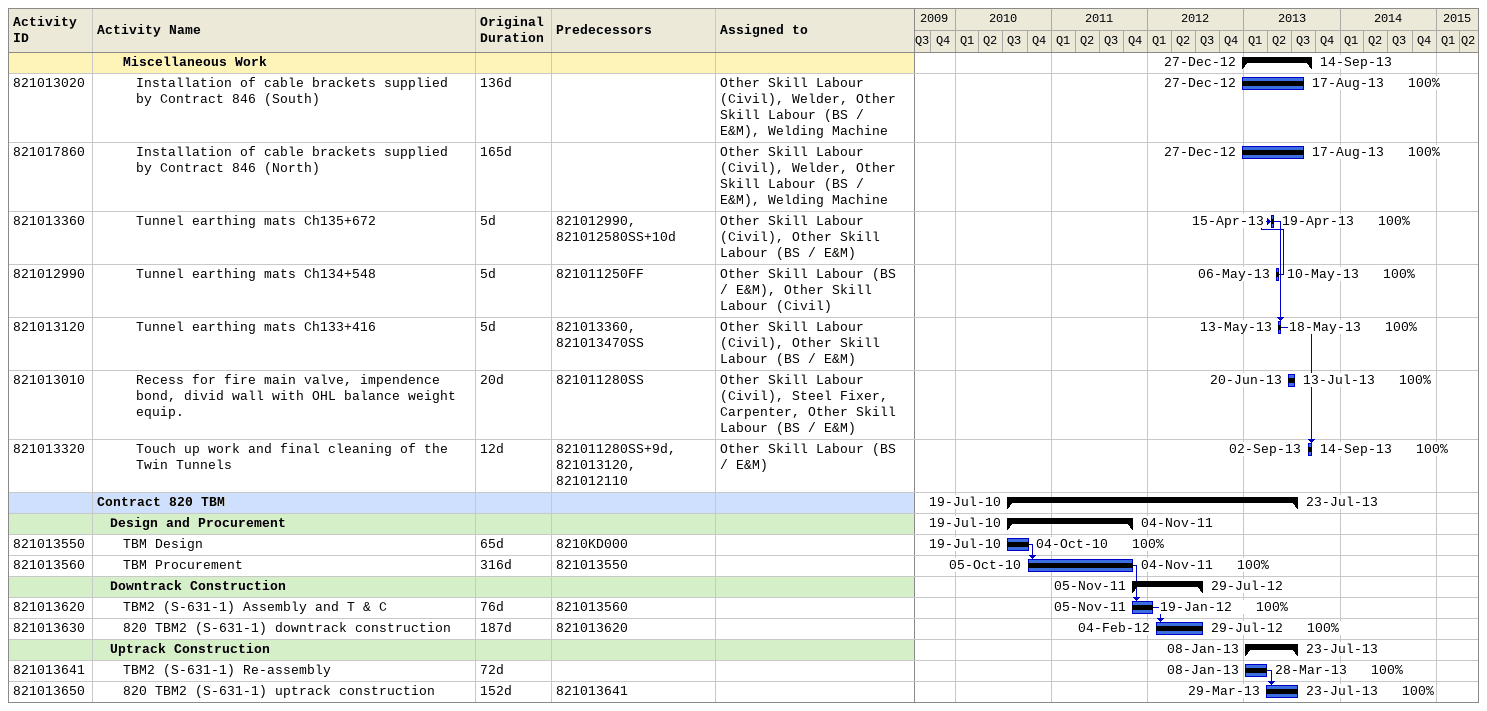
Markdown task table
| ID | Level | Task | Original duration | Start | Finish | Predecessors | Resources | % complete |
|---|---|---|---|---|---|---|---|---|
|  | 3 | **Miscellaneous Work** |  | 2012-12-27 | 2013-09-14 |  |  |  |
| 821013020 | 4 | Installation of cable brackets supplied by Contract 846 (South) | 136d | 2012-12-27 | 2013-08-17 |  | Other Skill Labour (Civil), Welder, Other Skill Labour (BS / E&M), Welding Machine | 100 |
| 821017860 | 4 | Installation of cable brackets supplied by Contract 846 (North) | 165d | 2012-12-27 | 2013-08-17 |  | Other Skill Labour (Civil), Welder, Other Skill Labour (BS / E&M), Welding Machine | 100 |
| 821013360 | 4 | Tunnel earthing mats Ch135+672 | 5d | 2013-04-15 | 2013-04-19 | 821012990, 821012580SS+10d | Other Skill Labour (Civil), Other Skill Labour (BS / E&M) | 100 |
| 821012990 | 4 | Tunnel earthing mats Ch134+548 | 5d | 2013-05-06 | 2013-05-10 | 821011250FF | Other Skill Labour (BS / E&M), Other Skill Labour (Civil) | 100 |
| 821013120 | 4 | Tunnel earthing mats Ch133+416 | 5d | 2013-05-13 | 2013-05-18 | 821013360, 821013470SS | Other Skill Labour (Civil), Other Skill Labour (BS / E&M) | 100 |
| 821013010 | 4 | Recess for fire main valve, impendence bond, divid wall with OHL balance weight equip. | 20d | 2013-06-20 | 2013-07-13 | 821011280SS | Other Skill Labour (Civil), Steel Fixer, Carpenter, Other Skill Labour (BS / E&M) | 100 |
| 821013320 | 4 | Touch up work and final cleaning of the Twin Tunnels | 12d | 2013-09-02 | 2013-09-14 | 821011280SS+9d, 821013120, 821012110 | Other Skill Labour (BS / E&M) | 100 |
|  | 1 | **Contract 820 TBM** |  | 2010-07-19 | 2013-07-23 |  |  |  |
|  | 2 | **Design and Procurement** |  | 2010-07-19 | 2011-11-04 |  |  |  |
| 821013550 | 3 | TBM Design | 65d | 2010-07-19 | 2010-10-04 | 8210KD000 |  | 100 |
| 821013560 | 3 | TBM Procurement | 316d | 2010-10-05 | 2011-11-04 | 821013550 |  | 100 |
|  | 2 | **Downtrack Construction** |  | 2011-11-05 | 2012-07-29 |  |  |  |
| 821013620 | 3 | TBM2 (S-631-1) Assembly and T & C | 76d | 2011-11-05 | 2012-01-19 | 821013560 |  | 100 |
| 821013630 | 3 | 820 TBM2 (S-631-1) downtrack construction | 187d | 2012-02-04 | 2012-07-29 | 821013620 |  | 100 |
|  | 2 | **Uptrack Construction** |  | 2013-01-08 | 2013-07-23 |  |  |  |
| 821013641 | 3 | TBM2 (S-631-1) Re-assembly | 72d | 2013-01-08 | 2013-03-28 |  |  | 100 |
| 821013650 | 3 | 820 TBM2 (S-631-1) uptrack construction | 152d | 2013-03-29 | 2013-07-23 | 821013641 |  | 100 |
